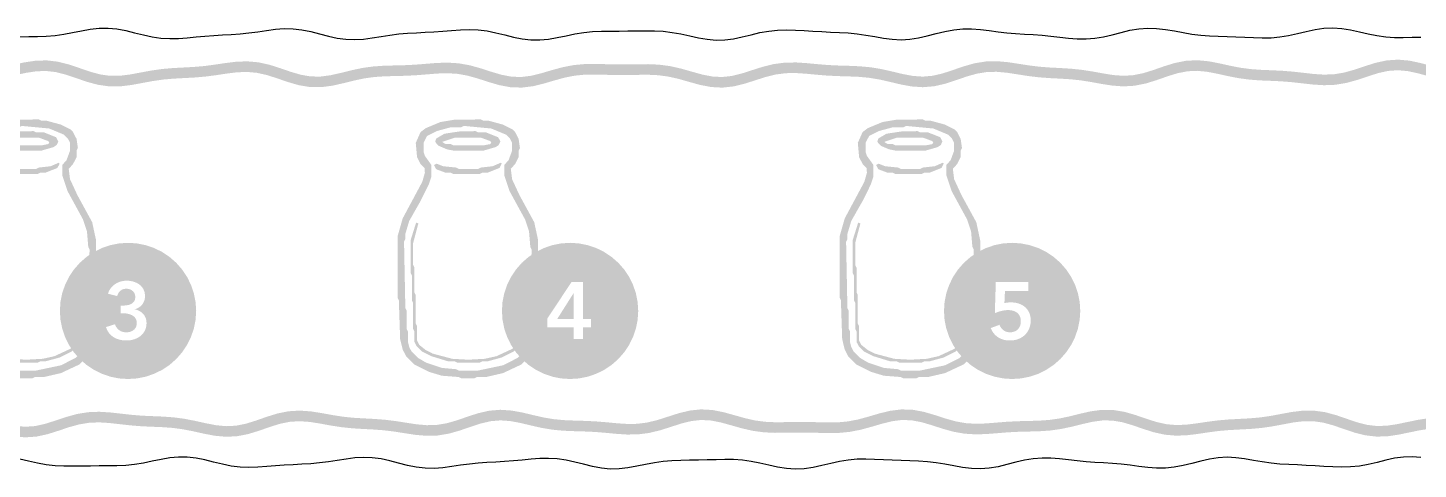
# Model space of a CAD drawing. Header units: millimetres. Extents: x 4 to 295, y 4 to 113.
# Drawn here: x 76.5 to 149.9, y 89.2 to 112.5 of the extents above; entities that cross this region are included whole.
import ezdxf

# ---------------------------------------------------------------- set-up
doc = ezdxf.new("R2010")
doc.units = ezdxf.units.MM
doc.layers.add('CUT', color=1, linetype='Continuous')
doc.layers.add('RASTER', color=7, linetype='Continuous')

msp = doc.modelspace()

# ---------------------------------------------------------------- hatches: boundary and pattern name
at = {"layer": 'RASTER'}
msp.add_hatch(color=7, dxfattribs=at).paths.add_polyline_path([(68.2, 106.543), (68.307, 107.041), (68.5, 107.458), (68.763, 107.819), (69.07, 108.121), (69.399, 108.369), (69.736, 108.573), (70.076, 108.752), (70.418, 108.921), (70.77, 109.089), (71.141, 109.26), (71.541, 109.424), (71.978, 109.568), (72.467, 109.675), (72.722, 109.704), (72.989, 109.73), (73.542, 109.755), (74.106, 109.784), (74.678, 109.837), (75.251, 109.925), (75.816, 110.04), (76.367, 110.155), (76.901, 110.235), (77.421, 110.253), (77.94, 110.193), (78.469, 110.058), (79.015, 109.873), (79.581, 109.678), (80.165, 109.521), (80.761, 109.438), (81.355, 109.441), (81.938, 109.513), (82.504, 109.618), (83.056, 109.721), (83.6, 109.799), (84.146, 109.847), (84.699, 109.877), (85.261, 109.907), (85.829, 109.956), (86.396, 110.03), (86.953, 110.114), (87.495, 110.182), (88.023, 110.202), (88.545, 110.157), (89.073, 110.04), (89.615, 109.867), (90.176, 109.673), (90.756, 109.504), (91.352, 109.405), (91.951, 109.397), (92.542, 109.475), (93.115, 109.604), (93.671, 109.743), (94.214, 109.858), (94.753, 109.933), (95.295, 109.97), (95.846, 109.985), (96.407, 109.999), (96.973, 110.028), (97.535, 110.073), (98.086, 110.117), (98.623, 110.134), (99.152, 110.101), (99.681, 110.006), (100.22, 109.855), (100.776, 109.674), (101.351, 109.505), (101.944, 109.394), (102.545, 109.374), (103.141, 109.448), (103.721, 109.59), (104.282, 109.756), (104.827, 109.905), (105.361, 110.008), (105.894, 110.059), (106.435, 110.066), (106.987, 110.051), (107.549, 110.036), (108.113, 110.036), (108.672, 110.048), (109.22, 110.053), (109.758, 110.028), (110.291, 109.956), (110.829, 109.834), (111.381, 109.677), (111.95, 109.519), (112.537, 109.405), (113.137, 109.372), (113.737, 109.437), (114.322, 109.581), (114.889, 109.763), (115.437, 109.938), (115.97, 110.068), (116.496, 110.136), (117.027, 110.143), (117.569, 110.107), (118.125, 110.054), (118.689, 110.008), (119.255, 109.981), (119.813, 109.965), (120.362, 109.942), (120.902, 109.891), (121.442, 109.801), (121.991, 109.677), (122.554, 109.542), (123.134, 109.435), (123.73, 109.394), (124.329, 109.444), (124.918, 109.58), (125.49, 109.767), (126.043, 109.958), (126.578, 110.11), (127.101, 110.196), (127.623, 110.21), (128.156, 110.162), (128.705, 110.078), (129.266, 109.99), (129.835, 109.92), (130.403, 109.877), (130.963, 109.849), (131.513, 109.815), (132.058, 109.758), (132.605, 109.672), (133.162, 109.57), (133.735, 109.48), (134.323, 109.437), (134.919, 109.473), (135.51, 109.592), (136.087, 109.771), (136.644, 109.967), (137.183, 110.134), (137.705, 110.237), (138.222, 110.261), (138.747, 110.21), (139.288, 110.106), (139.846, 109.982), (140.415, 109.871), (140.99, 109.795), (141.56, 109.753), (142.122, 109.731), (142.674, 109.705), (143.222, 109.661), (143.776, 109.598), (144.341, 109.535), (144.919, 109.499), (145.509, 109.522), (146.099, 109.619), (146.678, 109.78), (147.241, 109.968), (147.784, 110.14), (148.309, 110.256), (148.824, 110.292), (149.343, 110.246), (149.877, 110.131), (150.428, 109.981), (150.997, 109.834), (151.575, 109.723), (152.145, 109.663), (152.432, 109.641), (152.701, 109.627), (153.202, 109.576), (153.651, 109.492), (154.053, 109.367), (154.414, 109.204), (154.737, 109.011), (155.033, 108.795), (155.312, 108.559), (155.585, 108.305), (155.86, 108.025), (156.139, 107.713), (156.415, 107.358), (156.67, 106.954), (156.877, 106.5), (157.004, 105.994), (157.021, 105.734), (157.019, 105.479), (156.938, 104.965), (156.797, 104.447), (156.628, 103.91), (156.469, 103.358), (156.354, 102.795), (156.297, 102.229), (156.294, 101.67), (156.321, 101.122), (156.354, 100.584), (156.376, 100.053), (156.384, 99.519), (156.387, 98.978), (156.407, 98.426), (156.463, 97.868), (156.564, 97.31), (156.699, 96.76), (156.842, 96.222), (156.897, 95.949), (156.939, 95.68), (156.94, 95.163), (156.837, 94.695), (156.644, 94.278), (156.382, 93.917), (156.075, 93.615), (155.745, 93.367), (155.408, 93.163), (155.069, 92.984), (154.726, 92.815), (154.374, 92.647), (154.003, 92.476), (153.603, 92.312), (153.166, 92.168), (152.677, 92.061), (152.423, 92.032), (152.155, 92.006), (151.603, 91.981), (151.038, 91.952), (150.466, 91.899), (149.893, 91.811), (149.328, 91.696), (148.778, 91.581), (148.244, 91.501), (147.723, 91.483), (147.205, 91.543), (146.676, 91.678), (146.129, 91.863), (145.563, 92.058), (144.979, 92.215), (144.384, 92.298), (143.789, 92.295), (143.207, 92.223), (142.64, 92.118), (142.088, 92.015), (141.544, 91.937), (140.998, 91.889), (140.446, 91.859), (139.883, 91.829), (139.315, 91.78), (138.748, 91.706), (138.191, 91.622), (137.649, 91.555), (137.121, 91.534), (136.599, 91.579), (136.071, 91.696), (135.529, 91.869), (134.968, 92.063), (134.388, 92.232), (133.792, 92.331), (133.193, 92.339), (132.602, 92.261), (132.029, 92.132), (131.473, 91.993), (130.93, 91.878), (130.392, 91.803), (129.85, 91.766), (129.298, 91.751), (128.737, 91.737), (128.171, 91.708), (127.61, 91.663), (127.059, 91.619), (126.521, 91.602), (125.992, 91.635), (125.463, 91.73), (124.924, 91.881), (124.368, 92.062), (123.793, 92.231), (123.201, 92.342), (122.599, 92.362), (122.003, 92.288), (121.423, 92.146), (120.862, 91.98), (120.317, 91.831), (119.783, 91.728), (119.25, 91.677), (118.71, 91.67), (118.157, 91.685), (117.596, 91.7), (117.031, 91.7), (116.472, 91.688), (115.924, 91.683), (115.386, 91.708), (114.853, 91.78), (114.315, 91.903), (113.763, 92.06), (113.194, 92.217), (112.607, 92.331), (112.007, 92.364), (111.408, 92.299), (110.822, 92.155), (110.255, 91.973), (109.707, 91.798), (109.174, 91.668), (108.648, 91.6), (108.117, 91.593), (107.575, 91.629), (107.019, 91.682), (106.455, 91.728), (105.889, 91.755), (105.331, 91.771), (104.782, 91.794), (104.242, 91.845), (103.702, 91.935), (103.154, 92.059), (102.59, 92.194), (102.01, 92.301), (101.415, 92.342), (100.815, 92.292), (100.226, 92.156), (99.654, 91.969), (99.101, 91.778), (98.567, 91.626), (98.044, 91.54), (97.521, 91.527), (96.988, 91.574), (96.44, 91.658), (95.878, 91.746), (95.309, 91.816), (94.741, 91.859), (94.181, 91.888), (93.631, 91.921), (93.086, 91.978), (92.539, 92.064), (91.982, 92.166), (91.409, 92.256), (90.821, 92.299), (90.225, 92.263), (89.634, 92.144), (89.058, 91.965), (88.5, 91.769), (87.962, 91.602), (87.439, 91.499), (86.922, 91.475), (86.397, 91.526), (85.856, 91.63), (85.299, 91.754), (84.729, 91.865), (84.154, 91.942), (83.584, 91.983), (83.023, 92.006), (82.47, 92.031), (81.922, 92.076), (81.368, 92.138), (80.804, 92.201), (80.225, 92.237), (79.635, 92.214), (79.045, 92.117), (78.466, 91.956), (77.904, 91.768), (77.36, 91.596), (76.835, 91.48), (76.32, 91.444), (75.801, 91.491), (75.268, 91.605), (74.716, 91.755), (74.148, 91.902), (73.569, 92.013), (72.999, 92.073), (72.712, 92.095), (72.443, 92.109), (71.943, 92.16), (71.494, 92.244), (71.091, 92.369), (70.73, 92.532), (70.407, 92.725), (70.111, 92.941), (69.832, 93.177), (69.559, 93.432), (69.285, 93.711), (69.006, 94.023), (68.73, 94.378), (68.474, 94.782), (68.258, 95.26), (67.747, 95.028), (67.98, 94.517), (68.27, 94.057), (68.575, 93.665), (68.875, 93.328), (69.168, 93.03), (69.46, 92.758), (69.765, 92.501), (70.098, 92.257), (70.472, 92.035), (70.893, 91.845), (71.359, 91.7), (71.863, 91.605), (72.396, 91.55), (72.676, 91.536), (72.946, 91.515), (73.487, 91.458), (74.024, 91.355), (74.572, 91.213), (75.135, 91.06), (75.717, 90.936), (76.314, 90.884), (76.915, 90.925), (77.505, 91.054), (78.077, 91.235), (78.63, 91.421), (79.166, 91.569), (79.692, 91.656), (80.218, 91.677), (80.755, 91.643), (81.306, 91.581), (81.868, 91.518), (82.435, 91.472), (82.998, 91.446), (83.552, 91.423), (84.097, 91.384), (84.638, 91.312), (85.184, 91.206), (85.742, 91.081), (86.317, 90.971), (86.908, 90.915), (87.506, 90.943), (88.099, 91.059), (88.676, 91.237), (89.234, 91.433), (89.773, 91.601), (90.298, 91.707), (90.817, 91.738), (91.345, 91.7), (91.887, 91.614), (92.446, 91.511), (93.014, 91.423), (93.585, 91.363), (94.15, 91.328), (94.706, 91.3), (95.254, 91.258), (95.8, 91.191), (96.354, 91.104), (96.921, 91.018), (97.503, 90.966), (98.097, 90.982), (98.689, 91.079), (99.27, 91.244), (99.833, 91.438), (100.376, 91.616), (100.902, 91.738), (101.419, 91.782), (101.939, 91.745), (102.474, 91.646), (103.026, 91.513), (103.594, 91.385), (104.169, 91.289), (104.744, 91.235), (105.311, 91.211), (105.868, 91.195), (106.419, 91.169), (106.97, 91.124), (107.53, 91.071), (108.103, 91.033), (108.688, 91.041), (109.277, 91.117), (109.859, 91.259), (110.426, 91.439), (110.975, 91.616), (111.505, 91.747), (112.022, 91.803), (112.537, 91.775), (113.065, 91.672), (113.612, 91.52), (114.176, 91.36), (114.753, 91.229), (115.336, 91.15), (115.913, 91.123), (116.481, 91.128), (117.037, 91.139), (117.588, 91.14), (118.142, 91.125), (118.706, 91.11), (119.28, 91.118), (119.863, 91.173), (120.444, 91.286), (121.015, 91.441), (121.57, 91.605), (122.105, 91.737), (122.625, 91.803), (123.139, 91.785), (123.662, 91.686), (124.202, 91.527), (124.762, 91.345), (125.338, 91.184), (125.925, 91.079), (126.512, 91.042), (127.09, 91.059), (127.654, 91.104), (128.208, 91.149), (128.758, 91.177), (129.312, 91.191), (129.876, 91.206), (130.45, 91.245), (131.027, 91.326), (131.599, 91.447), (132.159, 91.587), (132.701, 91.709), (133.226, 91.779), (133.742, 91.773), (134.262, 91.686), (134.798, 91.529), (135.352, 91.337), (135.925, 91.155), (136.513, 91.025), (137.107, 90.973), (137.694, 90.996), (138.268, 91.067), (138.826, 91.151), (139.375, 91.223), (139.922, 91.27), (140.475, 91.3), (141.038, 91.33), (141.608, 91.38), (142.179, 91.462), (142.743, 91.567), (143.292, 91.67), (143.825, 91.736), (144.346, 91.739), (144.866, 91.666), (145.398, 91.522), (145.948, 91.333), (146.516, 91.14), (147.103, 90.992), (147.7, 90.923), (148.295, 90.943), (148.877, 91.03), (149.441, 91.148), (149.992, 91.26), (150.535, 91.343), (151.078, 91.393), (151.629, 91.421), (152.19, 91.446), (152.482, 91.475), (152.778, 91.51), (153.312, 91.628), (153.796, 91.786), (154.226, 91.962), (154.612, 92.139), (154.971, 92.311), (155.323, 92.485), (155.685, 92.675), (156.06, 92.904), (156.441, 93.191), (156.807, 93.553), (157.128, 93.996), (157.368, 94.518), (157.497, 95.103), (157.499, 95.709), (157.449, 96.046), (157.387, 96.355), (157.242, 96.899), (157.112, 97.427), (157.018, 97.946), (156.966, 98.464), (156.948, 98.989), (156.944, 99.525), (156.937, 100.068), (156.914, 100.613), (156.881, 101.153), (156.854, 101.682), (156.857, 102.199), (156.908, 102.71), (157.013, 103.224), (157.165, 103.748), (157.335, 104.289), (157.486, 104.848), (157.576, 105.42), (157.581, 105.751), (157.555, 106.098), (157.406, 106.684), (157.164, 107.219), (156.874, 107.679), (156.57, 108.071), (156.269, 108.408), (155.976, 108.706), (155.684, 108.978), (155.379, 109.236), (155.046, 109.479), (154.672, 109.701), (154.251, 109.891), (153.785, 110.036), (153.281, 110.131), (152.748, 110.186), (152.469, 110.2), (152.199, 110.221), (151.657, 110.278), (151.12, 110.381), (150.572, 110.523), (150.009, 110.676), (149.427, 110.8), (148.83, 110.852), (148.229, 110.811), (147.639, 110.682), (147.067, 110.501), (146.514, 110.315), (145.978, 110.167), (145.452, 110.08), (144.926, 110.06), (144.389, 110.093), (143.839, 110.155), (143.276, 110.218), (142.709, 110.264), (142.146, 110.29), (141.592, 110.313), (141.047, 110.352), (140.506, 110.424), (139.96, 110.53), (139.402, 110.655), (138.827, 110.765), (138.236, 110.821), (137.638, 110.793), (137.045, 110.677), (136.468, 110.499), (135.91, 110.303), (135.371, 110.135), (134.847, 110.029), (134.327, 109.998), (133.799, 110.036), (133.257, 110.122), (132.699, 110.225), (132.13, 110.313), (131.559, 110.373), (130.994, 110.408), (130.438, 110.436), (129.891, 110.478), (129.344, 110.545), (128.79, 110.632), (128.223, 110.718), (127.641, 110.77), (127.048, 110.754), (126.455, 110.657), (125.874, 110.492), (125.311, 110.298), (124.768, 110.12), (124.242, 109.998), (123.725, 109.954), (123.205, 109.991), (122.67, 110.09), (122.118, 110.223), (121.55, 110.351), (120.975, 110.447), (120.4, 110.501), (119.833, 110.525), (119.276, 110.541), (118.726, 110.567), (118.174, 110.612), (117.615, 110.665), (117.042, 110.703), (116.457, 110.695), (115.867, 110.619), (115.285, 110.477), (114.718, 110.297), (114.169, 110.12), (113.639, 109.989), (113.122, 109.933), (112.607, 109.961), (112.079, 110.064), (111.532, 110.216), (110.968, 110.376), (110.391, 110.507), (109.809, 110.586), (109.231, 110.613), (108.663, 110.608), (108.107, 110.597), (107.556, 110.597), (107.002, 110.611), (106.439, 110.626), (105.864, 110.618), (105.281, 110.563), (104.7, 110.451), (104.129, 110.295), (103.575, 110.131), (103.039, 109.999), (102.519, 109.934), (102.005, 109.951), (101.482, 110.05), (100.942, 110.209), (100.382, 110.391), (99.806, 110.552), (99.219, 110.657), (98.632, 110.695), (98.055, 110.677), (97.49, 110.632), (96.936, 110.587), (96.386, 110.559), (95.832, 110.545), (95.268, 110.53), (94.694, 110.491), (94.117, 110.41), (93.545, 110.289), (92.985, 110.149), (92.443, 110.027), (91.918, 109.957), (91.402, 109.963), (90.882, 110.051), (90.346, 110.207), (89.792, 110.399), (89.219, 110.581), (88.631, 110.711), (88.037, 110.763), (87.45, 110.74), (86.877, 110.669), (86.318, 110.585), (85.769, 110.513), (85.222, 110.466), (84.669, 110.436), (84.106, 110.406), (83.536, 110.356), (82.965, 110.274), (82.401, 110.169), (81.852, 110.066), (81.319, 110), (80.798, 109.997), (80.278, 110.07), (79.746, 110.214), (79.197, 110.403), (78.628, 110.596), (78.041, 110.744), (77.444, 110.813), (76.849, 110.793), (76.268, 110.706), (75.703, 110.588), (75.152, 110.476), (74.61, 110.393), (74.066, 110.343), (73.515, 110.315), (72.954, 110.29), (72.662, 110.262), (72.366, 110.226), (71.832, 110.109), (71.348, 109.95), (70.918, 109.774), (70.532, 109.597), (70.173, 109.425), (69.821, 109.251), (69.46, 109.061), (69.084, 108.832), (68.703, 108.545), (68.337, 108.184), (68.016, 107.74), (67.776, 107.218), (67.652, 106.663)])
h = msp.add_hatch(color=7, dxfattribs=at)
h.paths.add_polyline_path([(75.611, 107.672), (77.035, 107.692), (77.172, 107.623), (77.447, 107.623), (78.204, 107.417), (78.706, 107.163), (78.843, 107.025), (79.029, 106.66), (79.098, 106.179), (79.029, 106.042), (79.029, 105.698), (78.843, 105.333), (78.616, 105.079), (78.685, 104.528), (79.077, 103.682), (79.854, 102.259), (80.061, 101.296), (80.061, 99.095), (79.992, 98.958), (79.992, 97.513), (79.923, 97.376), (79.923, 95.931), (79.854, 95.588), (79.669, 95.223), (79.187, 94.742), (78.204, 94.281), (77.31, 94.074), (76.828, 94.074), (76.691, 94.006), (76.003, 94.006), (75.865, 94.074), (74.971, 94.143), (74.284, 94.35), (73.506, 94.742), (73.094, 95.154), (72.908, 95.519), (72.771, 96.069), (72.702, 98.132), (72.633, 98.27), (72.633, 101.502), (72.908, 102.465), (73.94, 104.391), (74.077, 104.872), (74.057, 105.127), (73.85, 105.333), (73.665, 105.698), (73.596, 106.454), (73.85, 107.025), (74.125, 107.231), (74.903, 107.555)])
h.paths.add_polyline_path([(76.141, 107.348), (76.003, 107.279), (75.453, 107.279), (74.696, 107.073), (74.194, 106.819), (74.009, 106.454), (74.009, 105.973), (74.077, 105.766), (74.421, 105.285), (74.421, 104.666), (74.284, 104.253), (73.85, 103.38), (73.252, 102.328), (73.046, 101.64), (73.046, 101.365), (72.977, 101.227), (73.046, 97.72), (73.114, 97.582), (73.114, 96.619), (73.183, 96.482), (73.183, 95.931), (73.252, 95.656), (73.369, 95.429), (73.713, 95.086), (74.146, 94.831), (74.971, 94.556), (75.728, 94.487), (75.865, 94.418), (76.897, 94.418), (78.204, 94.693), (78.981, 95.086), (79.325, 95.429), (79.442, 95.656), (79.511, 95.863), (79.511, 97.169), (79.579, 97.307), (79.579, 98.407), (79.648, 98.545), (79.717, 100.815), (79.648, 100.952), (79.579, 101.777), (79.373, 102.396), (78.548, 103.909), (78.273, 104.735), (78.273, 105.285), (78.5, 105.539), (78.685, 106.042), (78.685, 106.454), (78.568, 106.681), (78.362, 106.887), (77.585, 107.211)], flags=0)
h.paths.add_polyline_path([(75.886, 107.053), (76.76, 107.073), (76.897, 107.004), (77.31, 107.004), (77.949, 106.75), (78.066, 106.523), (77.977, 106.337), (77.812, 106.227), (77.172, 106.042), (75.59, 106.042), (75.246, 106.11), (74.813, 106.296), (74.676, 106.434), (74.627, 106.523), (74.676, 106.681), (75.109, 106.936)], flags=0)
h.paths.add_polyline_path([(75.659, 106.729), (74.992, 106.502), (75.178, 106.385), (75.453, 106.385), (75.59, 106.317), (77.172, 106.317), (77.516, 106.385), (77.585, 106.454), (77.537, 106.544), (77.035, 106.729)], flags=0)
h.paths.add_polyline_path([(78.087, 105.402), (78.135, 105.354), (78.018, 105.127), (77.379, 104.872), (77.103, 104.872), (76.966, 104.804), (75.59, 104.804), (75.453, 104.872), (75.178, 104.872), (74.676, 105.058), (74.559, 105.285), (74.696, 105.354), (75.04, 105.216), (75.728, 105.147), (75.865, 105.079), (76.897, 105.079), (77.035, 105.147), (77.654, 105.216)], flags=0)
h.paths.add_polyline_path([(73.616, 102.238), (73.733, 102.19), (73.458, 101.158), (73.458, 99.989), (73.527, 99.852), (73.527, 98.545), (73.596, 98.407), (73.596, 96.894), (73.665, 96.757), (73.665, 96), (73.782, 95.773), (74.125, 95.498), (74.49, 95.312), (75.522, 95.037), (76.368, 94.989), (77.241, 95.037), (77.86, 95.175), (78.706, 95.567), (78.912, 95.773), (79.029, 96.069), (79.029, 96.894), (79.146, 97.149), (79.167, 96), (78.981, 95.636), (78.775, 95.429), (78.135, 95.106), (77.379, 94.9), (77.103, 94.9), (76.966, 94.831), (75.797, 94.831), (75.659, 94.9), (75.315, 94.9), (74.421, 95.175), (73.919, 95.429), (73.644, 95.704), (73.527, 95.931), (73.527, 96.482), (73.458, 96.619), (73.458, 97.995), (73.39, 98.132), (73.39, 99.439), (73.321, 99.577), (73.321, 101.296)], flags=0)
h.paths.add_polyline_path([(79.187, 97.974), (79.235, 97.926), (79.235, 97.307), (79.167, 97.238), (79.098, 97.307), (79.098, 97.445), (79.167, 97.582)], flags=0)
h = msp.add_hatch(color=7, dxfattribs=at)
h.paths.add_polyline_path([(98.961, 107.672), (100.385, 107.692), (100.522, 107.623), (100.797, 107.623), (101.554, 107.417), (102.056, 107.163), (102.193, 107.025), (102.379, 106.66), (102.448, 106.179), (102.379, 106.042), (102.379, 105.698), (102.193, 105.333), (101.966, 105.079), (102.035, 104.528), (102.427, 103.682), (103.204, 102.259), (103.411, 101.296), (103.411, 99.095), (103.342, 98.958), (103.342, 97.513), (103.273, 97.376), (103.273, 95.931), (103.204, 95.588), (103.019, 95.223), (102.537, 94.742), (101.554, 94.281), (100.66, 94.074), (100.178, 94.074), (100.041, 94.006), (99.353, 94.006), (99.215, 94.074), (98.321, 94.143), (97.634, 94.35), (96.856, 94.742), (96.444, 95.154), (96.258, 95.519), (96.121, 96.069), (96.052, 98.132), (95.983, 98.27), (95.983, 101.502), (96.258, 102.465), (97.29, 104.391), (97.427, 104.872), (97.407, 105.127), (97.2, 105.333), (97.015, 105.698), (96.946, 106.454), (97.2, 107.025), (97.475, 107.231), (98.253, 107.555)])
h.paths.add_polyline_path([(99.491, 107.348), (99.353, 107.279), (98.803, 107.279), (98.046, 107.073), (97.544, 106.819), (97.359, 106.454), (97.359, 105.973), (97.427, 105.766), (97.771, 105.285), (97.771, 104.666), (97.634, 104.253), (97.2, 103.38), (96.602, 102.328), (96.396, 101.64), (96.396, 101.365), (96.327, 101.227), (96.396, 97.72), (96.464, 97.582), (96.464, 96.619), (96.533, 96.482), (96.533, 95.931), (96.602, 95.656), (96.719, 95.429), (97.063, 95.086), (97.496, 94.831), (98.321, 94.556), (99.078, 94.487), (99.215, 94.418), (100.247, 94.418), (101.554, 94.693), (102.331, 95.086), (102.675, 95.429), (102.792, 95.656), (102.861, 95.863), (102.861, 97.169), (102.929, 97.307), (102.929, 98.407), (102.998, 98.545), (103.067, 100.815), (102.998, 100.952), (102.929, 101.777), (102.723, 102.396), (101.898, 103.909), (101.623, 104.735), (101.623, 105.285), (101.85, 105.539), (102.035, 106.042), (102.035, 106.454), (101.918, 106.681), (101.712, 106.887), (100.935, 107.211)], flags=0)
h.paths.add_polyline_path([(99.236, 107.053), (100.11, 107.073), (100.247, 107.004), (100.66, 107.004), (101.299, 106.75), (101.416, 106.523), (101.327, 106.337), (101.162, 106.227), (100.522, 106.042), (98.94, 106.042), (98.596, 106.11), (98.163, 106.296), (98.026, 106.434), (97.977, 106.523), (98.026, 106.681), (98.459, 106.936)], flags=0)
h.paths.add_polyline_path([(99.009, 106.729), (98.342, 106.502), (98.528, 106.385), (98.803, 106.385), (98.94, 106.317), (100.522, 106.317), (100.866, 106.385), (100.935, 106.454), (100.887, 106.544), (100.385, 106.729)], flags=0)
h.paths.add_polyline_path([(101.437, 105.402), (101.485, 105.354), (101.368, 105.127), (100.729, 104.872), (100.453, 104.872), (100.316, 104.804), (98.94, 104.804), (98.803, 104.872), (98.528, 104.872), (98.026, 105.058), (97.909, 105.285), (98.046, 105.354), (98.39, 105.216), (99.078, 105.147), (99.215, 105.079), (100.247, 105.079), (100.385, 105.147), (101.004, 105.216)], flags=0)
h.paths.add_polyline_path([(96.966, 102.238), (97.083, 102.19), (96.808, 101.158), (96.808, 99.989), (96.877, 99.852), (96.877, 98.545), (96.946, 98.407), (96.946, 96.894), (97.015, 96.757), (97.015, 96), (97.132, 95.773), (97.475, 95.498), (97.84, 95.312), (98.872, 95.037), (99.718, 94.989), (100.591, 95.037), (101.21, 95.175), (102.056, 95.567), (102.262, 95.773), (102.379, 96.069), (102.379, 96.894), (102.496, 97.149), (102.517, 96), (102.331, 95.636), (102.125, 95.429), (101.485, 95.106), (100.729, 94.9), (100.453, 94.9), (100.316, 94.831), (99.147, 94.831), (99.009, 94.9), (98.665, 94.9), (97.771, 95.175), (97.269, 95.429), (96.994, 95.704), (96.877, 95.931), (96.877, 96.482), (96.808, 96.619), (96.808, 97.995), (96.74, 98.132), (96.74, 99.439), (96.671, 99.577), (96.671, 101.296)], flags=0)
h.paths.add_polyline_path([(102.537, 97.974), (102.585, 97.926), (102.585, 97.307), (102.517, 97.238), (102.448, 97.307), (102.448, 97.445), (102.517, 97.582)], flags=0)
h = msp.add_hatch(color=7, dxfattribs=at)
h.paths.add_polyline_path([(122.311, 107.672), (123.735, 107.692), (123.872, 107.623), (124.147, 107.623), (124.904, 107.417), (125.406, 107.163), (125.543, 107.025), (125.729, 106.66), (125.798, 106.179), (125.729, 106.042), (125.729, 105.698), (125.543, 105.333), (125.316, 105.079), (125.385, 104.528), (125.777, 103.682), (126.554, 102.259), (126.761, 101.296), (126.761, 99.095), (126.692, 98.958), (126.692, 97.513), (126.623, 97.376), (126.623, 95.931), (126.554, 95.588), (126.369, 95.223), (125.887, 94.742), (124.904, 94.281), (124.01, 94.074), (123.528, 94.074), (123.391, 94.006), (122.703, 94.006), (122.565, 94.074), (121.671, 94.143), (120.984, 94.35), (120.206, 94.742), (119.794, 95.154), (119.608, 95.519), (119.471, 96.069), (119.402, 98.132), (119.333, 98.27), (119.333, 101.502), (119.608, 102.465), (120.64, 104.391), (120.777, 104.872), (120.757, 105.127), (120.55, 105.333), (120.365, 105.698), (120.296, 106.454), (120.55, 107.025), (120.825, 107.231), (121.603, 107.555)])
h.paths.add_polyline_path([(122.841, 107.348), (122.703, 107.279), (122.153, 107.279), (121.396, 107.073), (120.894, 106.819), (120.709, 106.454), (120.709, 105.973), (120.777, 105.766), (121.121, 105.285), (121.121, 104.666), (120.984, 104.253), (120.55, 103.38), (119.952, 102.328), (119.746, 101.64), (119.746, 101.365), (119.677, 101.227), (119.746, 97.72), (119.814, 97.582), (119.814, 96.619), (119.883, 96.482), (119.883, 95.931), (119.952, 95.656), (120.069, 95.429), (120.413, 95.086), (120.846, 94.831), (121.671, 94.556), (122.428, 94.487), (122.565, 94.418), (123.597, 94.418), (124.904, 94.693), (125.681, 95.086), (126.025, 95.429), (126.142, 95.656), (126.211, 95.863), (126.211, 97.169), (126.279, 97.307), (126.279, 98.407), (126.348, 98.545), (126.417, 100.815), (126.348, 100.952), (126.279, 101.777), (126.073, 102.396), (125.248, 103.909), (124.973, 104.735), (124.973, 105.285), (125.2, 105.539), (125.385, 106.042), (125.385, 106.454), (125.268, 106.681), (125.062, 106.887), (124.285, 107.211)], flags=0)
h.paths.add_polyline_path([(122.586, 107.053), (123.46, 107.073), (123.597, 107.004), (124.01, 107.004), (124.649, 106.75), (124.766, 106.523), (124.677, 106.337), (124.512, 106.227), (123.872, 106.042), (122.29, 106.042), (121.946, 106.11), (121.513, 106.296), (121.376, 106.434), (121.327, 106.523), (121.376, 106.681), (121.809, 106.936)], flags=0)
h.paths.add_polyline_path([(122.359, 106.729), (121.692, 106.502), (121.878, 106.385), (122.153, 106.385), (122.29, 106.317), (123.872, 106.317), (124.216, 106.385), (124.285, 106.454), (124.237, 106.544), (123.735, 106.729)], flags=0)
h.paths.add_polyline_path([(124.787, 105.402), (124.835, 105.354), (124.718, 105.127), (124.079, 104.872), (123.803, 104.872), (123.666, 104.804), (122.29, 104.804), (122.153, 104.872), (121.878, 104.872), (121.376, 105.058), (121.259, 105.285), (121.396, 105.354), (121.74, 105.216), (122.428, 105.147), (122.565, 105.079), (123.597, 105.079), (123.735, 105.147), (124.354, 105.216)], flags=0)
h.paths.add_polyline_path([(120.316, 102.238), (120.433, 102.19), (120.158, 101.158), (120.158, 99.989), (120.227, 99.852), (120.227, 98.545), (120.296, 98.407), (120.296, 96.894), (120.365, 96.757), (120.365, 96), (120.482, 95.773), (120.825, 95.498), (121.19, 95.312), (122.222, 95.037), (123.068, 94.989), (123.941, 95.037), (124.56, 95.175), (125.406, 95.567), (125.612, 95.773), (125.729, 96.069), (125.729, 96.894), (125.846, 97.149), (125.867, 96), (125.681, 95.636), (125.475, 95.429), (124.835, 95.106), (124.079, 94.9), (123.803, 94.9), (123.666, 94.831), (122.497, 94.831), (122.359, 94.9), (122.015, 94.9), (121.121, 95.175), (120.619, 95.429), (120.344, 95.704), (120.227, 95.931), (120.227, 96.482), (120.158, 96.619), (120.158, 97.995), (120.09, 98.132), (120.09, 99.439), (120.021, 99.577), (120.021, 101.296)], flags=0)
h.paths.add_polyline_path([(125.887, 97.974), (125.935, 97.926), (125.935, 97.307), (125.867, 97.238), (125.798, 97.307), (125.798, 97.445), (125.867, 97.582)], flags=0)
h = msp.add_hatch(color=7, dxfattribs=at)
h.paths.add_polyline_path([(85.347, 97.568), (85.316, 97.098), (85.224, 96.637), (85.073, 96.191), (84.865, 95.768), (84.603, 95.377), (84.293, 95.023), (83.939, 94.712), (83.547, 94.451), (83.125, 94.243), (82.679, 94.091), (82.217, 93.999), (81.747, 93.969), (81.277, 93.999), (80.816, 94.091), (80.37, 94.243), (79.947, 94.451), (79.556, 94.712), (79.202, 95.023), (78.891, 95.377), (78.63, 95.768), (78.422, 96.191), (78.27, 96.637), (78.178, 97.098), (78.148, 97.568), (78.178, 98.038), (78.27, 98.5), (78.422, 98.946), (78.63, 99.368), (78.891, 99.76), (79.202, 100.114), (79.556, 100.424), (79.947, 100.686), (80.37, 100.894), (80.816, 101.045), (81.277, 101.137), (81.747, 101.168), (82.217, 101.137), (82.679, 101.045), (83.125, 100.894), (83.547, 100.686), (83.939, 100.424), (84.293, 100.114), (84.603, 99.76), (84.865, 99.368), (85.073, 98.946), (85.224, 98.5), (85.316, 98.038)])
h.paths.add_polyline_path([(81.352, 97.853), (81.352, 97.445), (81.48, 97.445), (81.51, 97.445), (81.54, 97.443), (81.57, 97.441), (81.601, 97.439), (81.632, 97.435), (81.664, 97.431), (81.696, 97.426), (81.728, 97.42), (81.76, 97.413), (81.791, 97.405), (81.822, 97.396), (81.852, 97.386), (81.881, 97.375), (81.909, 97.363), (81.937, 97.351), (81.964, 97.337), (81.99, 97.322), (82.015, 97.305), (82.038, 97.288), (82.061, 97.269), (82.083, 97.248), (82.103, 97.227), (82.122, 97.204), (82.14, 97.18), (82.157, 97.154), (82.171, 97.127), (82.183, 97.098), (82.193, 97.069), (82.2, 97.037), (82.206, 97.005), (82.209, 96.971), (82.21, 96.935), (82.209, 96.902), (82.207, 96.87), (82.203, 96.839), (82.198, 96.81), (82.191, 96.782), (82.183, 96.755), (82.173, 96.73), (82.161, 96.706), (82.149, 96.683), (82.135, 96.661), (82.121, 96.641), (82.105, 96.621), (82.089, 96.602), (82.071, 96.585), (82.053, 96.568), (82.034, 96.553), (82.014, 96.539), (81.993, 96.525), (81.972, 96.513), (81.95, 96.502), (81.927, 96.491), (81.904, 96.482), (81.88, 96.473), (81.856, 96.466), (81.831, 96.459), (81.806, 96.454), (81.781, 96.449), (81.756, 96.445), (81.732, 96.442), (81.707, 96.44), (81.683, 96.439), (81.658, 96.438), (81.599, 96.44), (81.543, 96.446), (81.489, 96.456), (81.439, 96.469), (81.391, 96.486), (81.346, 96.508), (81.304, 96.533), (81.265, 96.562), (81.229, 96.593), (81.196, 96.627), (81.166, 96.662), (81.138, 96.699), (81.114, 96.737), (81.093, 96.777), (81.074, 96.819), (81.059, 96.863), (80.583, 96.714), (80.599, 96.669), (80.616, 96.624), (80.635, 96.581), (80.655, 96.54), (80.677, 96.501), (80.7, 96.463), (80.725, 96.426), (80.751, 96.392), (80.779, 96.358), (80.807, 96.327), (80.837, 96.297), (80.868, 96.268), (80.9, 96.242), (80.933, 96.216), (80.967, 96.193), (81.002, 96.171), (81.038, 96.15), (81.075, 96.131), (81.112, 96.113), (81.151, 96.097), (81.19, 96.082), (81.231, 96.068), (81.272, 96.056), (81.314, 96.045), (81.357, 96.036), (81.4, 96.028), (81.444, 96.021), (81.489, 96.015), (81.535, 96.011), (81.581, 96.008), (81.628, 96.006), (81.675, 96.005), (81.723, 96.006), (81.77, 96.009), (81.818, 96.013), (81.865, 96.019), (81.912, 96.028), (81.959, 96.037), (82.006, 96.049), (82.053, 96.062), (82.099, 96.078), (82.144, 96.095), (82.188, 96.114), (82.231, 96.134), (82.273, 96.157), (82.313, 96.181), (82.353, 96.207), (82.391, 96.234), (82.428, 96.264), (82.462, 96.296), (82.496, 96.329), (82.527, 96.364), (82.556, 96.401), (82.584, 96.44), (82.609, 96.481), (82.633, 96.523), (82.654, 96.568), (82.673, 96.614), (82.689, 96.662), (82.701, 96.712), (82.711, 96.764), (82.719, 96.818), (82.723, 96.874), (82.724, 96.931), (82.722, 97), (82.713, 97.066), (82.7, 97.129), (82.681, 97.19), (82.657, 97.247), (82.627, 97.303), (82.593, 97.355), (82.552, 97.405), (82.508, 97.451), (82.46, 97.493), (82.409, 97.53), (82.354, 97.563), (82.297, 97.592), (82.236, 97.617), (82.171, 97.637), (82.104, 97.653), (82.104, 97.662), (82.164, 97.679), (82.221, 97.699), (82.275, 97.724), (82.325, 97.754), (82.373, 97.787), (82.417, 97.824), (82.459, 97.865), (82.497, 97.91), (82.531, 97.958), (82.561, 98.008), (82.586, 98.059), (82.607, 98.112), (82.623, 98.167), (82.634, 98.224), (82.641, 98.282), (82.644, 98.341), (82.642, 98.391), (82.639, 98.44), (82.633, 98.487), (82.624, 98.532), (82.614, 98.576), (82.601, 98.618), (82.585, 98.659), (82.567, 98.698), (82.547, 98.736), (82.525, 98.771), (82.502, 98.806), (82.476, 98.839), (82.449, 98.87), (82.42, 98.9), (82.389, 98.928), (82.357, 98.955), (82.323, 98.98), (82.287, 99.004), (82.25, 99.026), (82.212, 99.046), (82.173, 99.065), (82.132, 99.082), (82.09, 99.098), (82.047, 99.112), (82.002, 99.125), (81.957, 99.135), (81.912, 99.145), (81.866, 99.152), (81.819, 99.158), (81.772, 99.162), (81.724, 99.164), (81.675, 99.165), (81.631, 99.165), (81.587, 99.162), (81.544, 99.158), (81.501, 99.153), (81.459, 99.145), (81.417, 99.137), (81.376, 99.126), (81.335, 99.114), (81.295, 99.101), (81.257, 99.086), (81.219, 99.07), (81.182, 99.053), (81.146, 99.035), (81.111, 99.015), (81.077, 98.994), (81.044, 98.972), (81.013, 98.949), (80.982, 98.924), (80.953, 98.899), (80.924, 98.872), (80.897, 98.845), (80.871, 98.816), (80.847, 98.786), (80.823, 98.755), (80.801, 98.724), (80.781, 98.691), (80.762, 98.658), (80.745, 98.623), (80.73, 98.588), (80.716, 98.552), (80.704, 98.515), (80.694, 98.477), (81.174, 98.354), (81.187, 98.396), (81.202, 98.437), (81.22, 98.475), (81.24, 98.511), (81.262, 98.545), (81.287, 98.577), (81.314, 98.607), (81.344, 98.634), (81.376, 98.659), (81.409, 98.681), (81.445, 98.699), (81.483, 98.714), (81.523, 98.726), (81.564, 98.734), (81.608, 98.739), (81.654, 98.741), (81.677, 98.74), (81.7, 98.739), (81.723, 98.736), (81.746, 98.733), (81.768, 98.729), (81.79, 98.724), (81.812, 98.718), (81.834, 98.711), (81.856, 98.703), (81.877, 98.694), (81.897, 98.685), (81.916, 98.675), (81.935, 98.664), (81.953, 98.652), (81.97, 98.639), (81.987, 98.626), (82.003, 98.612), (82.018, 98.597), (82.033, 98.581), (82.046, 98.564), (82.059, 98.547), (82.07, 98.529), (82.081, 98.51), (82.091, 98.49), (82.1, 98.469), (82.108, 98.448), (82.115, 98.426), (82.12, 98.404), (82.124, 98.381), (82.127, 98.357), (82.129, 98.332), (82.13, 98.307), (82.129, 98.273), (82.126, 98.241), (82.121, 98.21), (82.115, 98.18), (82.107, 98.153), (82.097, 98.127), (82.086, 98.103), (82.072, 98.08), (82.057, 98.059), (82.041, 98.039), (82.024, 98.02), (82.006, 98.002), (81.986, 97.985), (81.966, 97.97), (81.944, 97.955), (81.921, 97.942), (81.898, 97.93), (81.874, 97.919), (81.849, 97.908), (81.823, 97.899), (81.797, 97.891), (81.771, 97.883), (81.743, 97.877), (81.715, 97.872), (81.687, 97.867), (81.659, 97.864), (81.631, 97.86), (81.602, 97.858), (81.574, 97.855), (81.545, 97.854), (81.517, 97.853), (81.488, 97.853), (81.352, 97.853)], flags=0)
h = msp.add_hatch(color=7, dxfattribs=at)
h.paths.add_polyline_path([(108.697, 97.568), (108.666, 97.098), (108.574, 96.637), (108.423, 96.191), (108.215, 95.768), (107.953, 95.377), (107.643, 95.023), (107.289, 94.712), (106.897, 94.451), (106.475, 94.243), (106.029, 94.091), (105.567, 93.999), (105.097, 93.969), (104.627, 93.999), (104.166, 94.091), (103.72, 94.243), (103.297, 94.451), (102.906, 94.712), (102.552, 95.023), (102.241, 95.377), (101.98, 95.768), (101.772, 96.191), (101.62, 96.637), (101.528, 97.098), (101.498, 97.568), (101.528, 98.038), (101.62, 98.5), (101.772, 98.946), (101.98, 99.368), (102.241, 99.76), (102.552, 100.114), (102.906, 100.424), (103.297, 100.686), (103.72, 100.894), (104.166, 101.045), (104.627, 101.137), (105.097, 101.168), (105.567, 101.137), (106.029, 101.045), (106.475, 100.894), (106.897, 100.686), (107.289, 100.424), (107.643, 100.114), (107.953, 99.76), (108.215, 99.368), (108.423, 98.946), (108.574, 98.5), (108.666, 98.038)])
h.paths.add_polyline_path([(105.28, 96.706), (105.28, 96.082), (105.781, 96.082), (105.781, 96.706), (106.202, 96.706), (106.202, 97.143), (105.781, 97.143), (105.781, 99.089), (105.169, 99.089), (103.891, 97.156), (103.891, 96.706), (105.28, 96.706)], flags=0)
h.paths.add_polyline_path([(105.28, 98.49), (105.28, 97.143), (104.418, 97.143), (105.271, 98.49), (105.28, 98.49)], flags=0)
h = msp.add_hatch(color=7, dxfattribs=at)
h.paths.add_polyline_path([(132.047, 97.568), (132.016, 97.098), (131.924, 96.637), (131.773, 96.191), (131.565, 95.768), (131.303, 95.377), (130.993, 95.023), (130.639, 94.712), (130.247, 94.451), (129.825, 94.243), (129.379, 94.091), (128.917, 93.999), (128.447, 93.969), (127.977, 93.999), (127.516, 94.091), (127.07, 94.243), (126.647, 94.451), (126.256, 94.712), (125.902, 95.023), (125.591, 95.377), (125.33, 95.768), (125.122, 96.191), (124.97, 96.637), (124.878, 97.098), (124.848, 97.568), (124.878, 98.038), (124.97, 98.5), (125.122, 98.946), (125.33, 99.368), (125.591, 99.76), (125.902, 100.114), (126.256, 100.424), (126.647, 100.686), (127.07, 100.894), (127.516, 101.045), (127.977, 101.137), (128.447, 101.168), (128.917, 101.137), (129.379, 101.045), (129.825, 100.894), (130.247, 100.686), (130.639, 100.424), (130.993, 100.114), (131.303, 99.76), (131.565, 99.368), (131.773, 98.946), (131.924, 98.5), (132.016, 98.038)])
h.paths.add_polyline_path([(129.297, 98.63), (129.297, 99.089), (127.585, 99.089), (127.534, 97.445), (127.551, 97.453), (127.569, 97.462), (127.588, 97.47), (127.607, 97.478), (127.626, 97.486), (127.647, 97.494), (127.668, 97.501), (127.689, 97.509), (127.711, 97.516), (127.733, 97.523), (127.755, 97.53), (127.777, 97.537), (127.8, 97.543), (127.822, 97.55), (127.845, 97.556), (127.867, 97.562), (127.89, 97.568), (127.913, 97.573), (127.937, 97.578), (127.96, 97.583), (127.983, 97.587), (128.007, 97.591), (128.031, 97.595), (128.054, 97.598), (128.078, 97.601), (128.101, 97.604), (128.125, 97.606), (128.147, 97.608), (128.17, 97.609), (128.192, 97.61), (128.213, 97.61), (128.235, 97.611), (128.266, 97.61), (128.296, 97.609), (128.327, 97.607), (128.357, 97.604), (128.387, 97.6), (128.417, 97.595), (128.447, 97.59), (128.477, 97.583), (128.506, 97.576), (128.535, 97.567), (128.563, 97.556), (128.59, 97.545), (128.617, 97.532), (128.642, 97.518), (128.667, 97.502), (128.692, 97.485), (128.715, 97.467), (128.737, 97.448), (128.758, 97.427), (128.778, 97.404), (128.797, 97.38), (128.815, 97.355), (128.831, 97.329), (128.847, 97.301), (128.86, 97.271), (128.873, 97.24), (128.883, 97.206), (128.891, 97.171), (128.898, 97.134), (128.902, 97.095), (128.905, 97.054), (128.906, 97.012), (128.905, 96.978), (128.903, 96.946), (128.9, 96.914), (128.895, 96.883), (128.889, 96.853), (128.881, 96.823), (128.872, 96.795), (128.861, 96.768), (128.85, 96.741), (128.837, 96.716), (128.823, 96.691), (128.809, 96.668), (128.793, 96.646), (128.777, 96.625), (128.759, 96.606), (128.74, 96.587), (128.721, 96.57), (128.701, 96.553), (128.679, 96.538), (128.658, 96.523), (128.635, 96.51), (128.611, 96.498), (128.587, 96.487), (128.562, 96.477), (128.536, 96.468), (128.51, 96.46), (128.484, 96.453), (128.457, 96.448), (128.43, 96.444), (128.402, 96.441), (128.374, 96.439), (128.345, 96.438), (128.295, 96.44), (128.247, 96.445), (128.2, 96.454), (128.155, 96.465), (128.112, 96.481), (128.071, 96.499), (128.031, 96.521), (127.993, 96.547), (127.957, 96.575), (127.924, 96.605), (127.893, 96.638), (127.865, 96.673), (127.84, 96.709), (127.818, 96.749), (127.798, 96.79), (127.78, 96.833), (127.317, 96.663), (127.349, 96.589), (127.386, 96.519), (127.426, 96.452), (127.471, 96.39), (127.521, 96.332), (127.575, 96.278), (127.633, 96.227), (127.695, 96.181), (127.762, 96.14), (127.832, 96.104), (127.907, 96.074), (127.984, 96.049), (128.066, 96.03), (128.151, 96.016), (128.24, 96.008), (128.333, 96.005), (128.388, 96.006), (128.444, 96.01), (128.498, 96.015), (128.551, 96.023), (128.604, 96.033), (128.656, 96.046), (128.707, 96.06), (128.757, 96.077), (128.806, 96.096), (128.854, 96.117), (128.9, 96.14), (128.944, 96.165), (128.987, 96.192), (129.028, 96.221), (129.068, 96.252), (129.106, 96.285), (129.142, 96.32), (129.176, 96.357), (129.208, 96.396), (129.239, 96.437), (129.267, 96.479), (129.294, 96.524), (129.319, 96.57), (129.341, 96.619), (129.362, 96.669), (129.379, 96.721), (129.394, 96.774), (129.407, 96.83), (129.416, 96.887), (129.423, 96.945), (129.427, 97.005), (129.428, 97.067), (129.427, 97.124), (129.424, 97.178), (129.417, 97.232), (129.409, 97.283), (129.398, 97.333), (129.384, 97.381), (129.368, 97.428), (129.35, 97.473), (129.329, 97.516), (129.307, 97.557), (129.282, 97.597), (129.256, 97.635), (129.228, 97.671), (129.197, 97.706), (129.165, 97.739), (129.131, 97.77), (129.095, 97.799), (129.058, 97.827), (129.019, 97.853), (128.979, 97.877), (128.937, 97.899), (128.893, 97.919), (128.848, 97.938), (128.802, 97.955), (128.754, 97.97), (128.705, 97.983), (128.656, 97.994), (128.605, 98.003), (128.553, 98.009), (128.501, 98.014), (128.447, 98.017), (128.392, 98.018), (128.372, 98.018), (128.351, 98.018), (128.329, 98.017), (128.307, 98.016), (128.284, 98.015), (128.26, 98.014), (128.236, 98.012), (128.212, 98.01), (128.187, 98.008), (128.163, 98.005), (128.141, 98.002), (128.119, 97.998), (128.098, 97.994), (128.077, 97.99), (128.058, 97.985), (128.04, 97.98), (128.069, 98.63), (129.297, 98.63)], flags=0)

# ---------------------------------------------------------------- linework, layer by layer
at = {"layer": 'CUT'}
for points in [[(76.035, 112.06), (76.5, 112.067), (76.965, 112.074), (77.429, 112.094), (77.893, 112.134), (78.356, 112.199), (78.82, 112.286), (79.286, 112.38), (79.753, 112.464), (80.222, 112.517), (80.691, 112.524), (81.161, 112.48), (81.629, 112.391), (82.096, 112.275), (82.561, 112.155), (83.024, 112.053), (83.486, 111.987), (83.948, 111.961), (84.411, 111.972), (84.875, 112.008), (85.34, 112.054), (85.806, 112.097), (86.272, 112.132), (86.738, 112.158), (87.203, 112.184), (87.668, 112.218), (88.132, 112.266), (88.597, 112.33), (89.062, 112.4), (89.529, 112.46), (89.997, 112.494), (90.467, 112.487), (90.936, 112.433), (91.404, 112.338), (91.87, 112.217), (92.335, 112.094), (92.798, 111.992), (93.26, 111.93), (93.721, 111.914), (94.184, 111.943), (94.647, 112.003), (95.112, 112.078), (95.578, 112.15), (96.045, 112.208), (96.512, 112.248), (96.978, 112.275), (97.443, 112.297), (97.908, 112.323), (98.373, 112.358), (98.839, 112.398), (99.305, 112.432), (99.773, 112.446), (100.241, 112.427), (100.71, 112.369), (101.178, 112.275), (101.644, 112.159), (102.109, 112.043), (102.572, 111.948), (103.033, 111.895), (103.494, 111.893), (103.956, 111.938), (104.419, 112.02), (104.884, 112.119), (105.351, 112.214), (105.818, 112.289), (106.286, 112.337), (106.753, 112.359), (107.219, 112.365), (107.685, 112.365), (108.15, 112.367), (108.615, 112.375), (109.081, 112.382), (109.548, 112.378), (110.016, 112.351), (110.484, 112.295), (110.951, 112.21), (111.417, 112.108), (111.882, 112.006), (112.344, 111.926), (112.806, 111.886), (113.267, 111.897), (113.729, 111.958), (114.192, 112.056), (114.657, 112.172), (115.124, 112.281), (115.592, 112.366), (116.06, 112.416), (116.528, 112.429), (116.996, 112.415), (117.462, 112.386), (117.927, 112.356), (118.392, 112.332), (118.857, 112.313), (119.323, 112.294), (119.79, 112.265), (120.257, 112.217), (120.723, 112.149), (121.189, 112.068), (121.654, 111.988), (122.117, 111.928), (122.579, 111.904), (123.04, 111.928), (123.502, 111.999), (123.966, 112.106), (124.431, 112.23), (124.898, 112.346), (125.366, 112.434), (125.835, 112.479), (126.304, 112.479), (126.772, 112.444), (127.238, 112.387), (127.704, 112.325), (128.168, 112.272), (128.633, 112.232), (129.097, 112.203), (129.563, 112.176), (130.029, 112.143), (130.495, 112.099), (130.961, 112.046), (131.426, 111.992), (131.89, 111.954), (132.352, 111.947), (132.814, 111.981), (133.276, 112.056), (133.74, 112.165), (134.205, 112.288), (134.672, 112.402), (135.141, 112.484), (135.61, 112.52), (136.08, 112.506), (136.548, 112.449), (137.015, 112.367), (137.48, 112.279), (137.944, 112.202), (138.408, 112.146), (138.871, 112.112), (139.336, 112.093), (139.801, 112.08), (140.267, 112.064), (140.733, 112.042), (141.198, 112.019), (141.662, 112.004), (142.125, 112.012), (142.588, 112.051), (143.051, 112.124), (143.514, 112.226), (143.98, 112.339), (144.447, 112.442), (144.916, 112.513), (145.385, 112.536), (145.855, 112.507), (146.324, 112.432), (146.79, 112.33), (147.255, 112.221), (147.719, 112.128), (148.182, 112.062), (148.645, 112.029), (149.109, 112.023), (149.573, 112.033), (150.038, 112.048)], [(150.035, 89.811), (149.573, 89.85), (149.112, 89.838), (148.65, 89.776), (148.187, 89.678), (147.722, 89.562), (147.255, 89.453), (146.787, 89.368), (146.319, 89.32), (145.851, 89.307), (145.383, 89.322), (144.917, 89.35), (144.452, 89.381), (143.987, 89.405), (143.522, 89.423), (143.056, 89.442), (142.589, 89.472), (142.122, 89.52), (141.655, 89.588), (141.189, 89.669), (140.725, 89.749), (140.262, 89.809), (139.8, 89.832), (139.339, 89.807), (138.877, 89.735), (138.413, 89.627), (137.948, 89.504), (137.481, 89.388), (137.013, 89.301), (136.544, 89.257), (136.075, 89.257), (135.607, 89.293), (135.141, 89.35), (134.675, 89.412), (134.211, 89.465), (133.746, 89.505), (133.282, 89.534), (132.816, 89.56), (132.35, 89.593), (131.883, 89.638), (131.418, 89.692), (130.953, 89.745), (130.489, 89.782), (130.027, 89.789), (129.565, 89.754), (129.103, 89.678), (128.639, 89.569), (128.174, 89.446), (127.707, 89.332), (127.238, 89.251), (126.769, 89.216), (126.299, 89.231), (125.831, 89.288), (125.364, 89.371), (124.899, 89.459), (124.435, 89.535), (123.971, 89.591), (123.508, 89.625), (123.043, 89.643), (122.578, 89.656), (122.112, 89.672), (121.646, 89.694), (121.181, 89.717), (120.717, 89.732), (120.254, 89.724), (119.791, 89.684), (119.328, 89.61), (118.864, 89.508), (118.399, 89.395), (117.932, 89.292), (117.463, 89.222), (116.993, 89.2), (116.524, 89.231), (116.055, 89.306), (115.589, 89.408), (115.123, 89.517), (114.66, 89.61), (114.197, 89.675), (113.734, 89.708), (113.27, 89.713), (112.806, 89.703), (112.34, 89.688), (111.875, 89.676), (111.409, 89.67), (110.944, 89.662), (110.48, 89.643), (110.017, 89.603), (109.553, 89.538), (109.089, 89.452), (108.623, 89.357), (108.156, 89.273), (107.688, 89.219), (107.218, 89.211), (106.749, 89.255), (106.28, 89.343), (105.813, 89.459), (105.349, 89.579), (104.885, 89.681), (104.423, 89.749), (103.961, 89.775), (103.498, 89.765), (103.034, 89.729), (102.569, 89.683), (102.103, 89.64), (101.637, 89.605), (101.171, 89.579), (100.706, 89.553), (100.242, 89.519), (99.777, 89.471), (99.313, 89.407), (98.847, 89.338), (98.38, 89.277), (97.912, 89.242), (97.443, 89.248), (96.974, 89.302), (96.506, 89.396), (96.039, 89.517), (95.574, 89.64), (95.111, 89.742), (94.649, 89.806), (94.188, 89.822), (93.726, 89.794), (93.262, 89.734), (92.797, 89.659), (92.331, 89.587), (91.864, 89.529), (91.398, 89.489), (90.931, 89.462), (90.466, 89.44), (90.001, 89.413), (89.536, 89.379), (89.071, 89.339), (88.604, 89.305), (88.137, 89.29), (87.668, 89.308), (87.2, 89.365), (86.732, 89.459), (86.265, 89.575), (85.801, 89.692), (85.338, 89.786), (84.876, 89.84), (84.415, 89.844), (83.953, 89.799), (83.49, 89.718), (83.025, 89.619), (82.559, 89.524), (82.091, 89.448), (81.624, 89.4), (81.156, 89.377), (80.69, 89.372), (80.224, 89.372), (79.759, 89.369), (79.294, 89.362), (78.828, 89.355), (78.361, 89.358), (77.894, 89.384), (77.426, 89.44), (76.958, 89.524), (76.492, 89.626), (76.028, 89.729)]]:
    msp.add_lwpolyline(points, dxfattribs=at)

doc.saveas('drawing.dxf')
